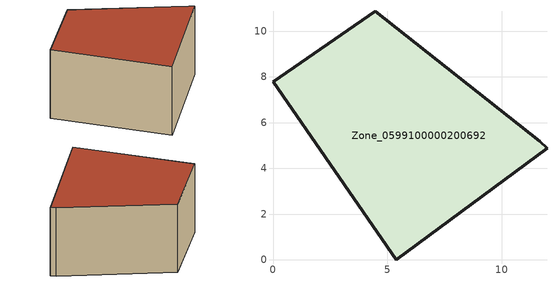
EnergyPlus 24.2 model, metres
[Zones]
Zone_0599100000200692
 floor ground (C_G): 11.67,5.18 11.99,4.89 5.4,0 0,7.78 4.47,10.87 z0
 wall outside (C_F): 11.99,4.89 11.67,5.18 4.47,10.87 0,7.78 5.4,0 11.99,4.89 z0:6.26
 roof outside (C_R): 11.67,5.18 4.47,10.87 0,7.78 5.4,0 11.99,4.89 z6.26
[BUILDING]
Pand.0599100000200692: North Axis=0; Terrain=City; Loads Convergence Tolerance Value=0.04; Temperature Convergence Tolerance Value=0.4; Solar Distribution=FullExterior; Maximum Number of Warmup Days=25; Minimum Number of Warmup Days=1
[Site:Location]
Rotterdam.The.Hague.AP_ZH_NLD Design_Conditions: Latitude=51.96; Longitude=4.45; Time Zone=1; Elevation=-4.5
[SITE:GROUNDTEMPERATURE:BUILDINGSURFACE]
18, 18, 18, 18, 18, 18, 18, 18, 18, 18, 18, 18
[MATERIAL] Thermal Absorptance=0.9; Solar Absorptance=0.7; Visible Absorptance=0.7
Name | Roughness | Thickness | Conductivity | Density | Specific Heat
G.TC.1965-1974 | MediumSmooth | 0.15 | 0.882353 | 540 | 1210
F.TC.1965-1974 | Rough | 0.3 | 0.697674 | 1920 | 840
R.TC.1965-1974 | MediumRough | 0.2 | 0.232558 | 1500 | 1000
[CONSTRUCTION]
C_G: G.TC.1965-1974
C_F: F.TC.1965-1974
C_R: R.TC.1965-1974
[ZONE]
Zone_0599100000200692: Type=1; Multiplier=1; Ceiling Height=Autocalculate; Volume=Autocalculate; Floor Area=autocalculate; Part of Total Floor Area=Yes
[ZONEINFILTRATION:DESIGNFLOWRATE]
Infil_Zone_0599100000200692: Zone or ZoneList or Space or SpaceList=Zone_0599100000200692; Schedule=AlwaysOn; Design Flow Rate Calculation Method=Flow/Area; Flow Rate per Floor Area=0.003; Constant Term Coefficient=1; Temperature Term Coefficient=0; Velocity Term Coefficient=0; Velocity Squared Term Coefficient=0
[HVACTEMPLATE:ZONE:IDEALLOADSAIRSYSTEM]
Zone_0599100000200692: Maximum Heating Supply Air Temperature=50; Minimum Cooling Supply Air Temperature=13; Maximum Heating Supply Air Humidity Ratio=0.0156; Minimum Cooling Supply Air Humidity Ratio=0.0077; Heating Limit=NoLimit; Cooling Limit=NoLimit; Dehumidification Control Type=ConstantSensibleHeatRatio; Cooling Sensible Heat Ratio=0.7; Dehumidification Setpoint=60; Humidification Control Type=None; Humidification Setpoint=30; Outdoor Air Method=None; Outdoor Air Flow Rate per Person=0.00944; Outdoor Air Flow Rate per Zone Floor Area=0; Outdoor Air Flow Rate per Zone=0; Demand Controlled Ventilation Type=None; Outdoor Air Economizer Type=NoEconomizer; Heat Recovery Type=None; Sensible Heat Recovery Effectiveness=0.7; Latent Heat Recovery Effectiveness=0.65
[ZONECONTROL:THERMOSTAT]
ThermostatControl_Zone_0599100000200692: Zone or ZoneList=Zone_0599100000200692; Control Type Schedule=DualSetpointControlType; Control 1=Thermostat_Zone_0599100000200692; Temperature Difference Between Cutout And Setpoint=0
[THERMOSTATSETPOINT:DUALSETPOINT]
Thermostat_Zone_0599100000200692: Heating Setpoint Temperature Schedule=HeatingSetpoint_Zone_0599100000200692; Cooling Setpoint Temperature Schedule=CoolingSetpoint_Zone_0599100000200692
[SCHEDULE:COMPACT]
HeatingSetpoint_Zone_0599100000200692: Through: 12/31, For: AllDays, Until: 24:00, 21
CoolingSetpoint_Zone_0599100000200692: Through: 12/31, For: AllDays, Until: 24:00, 24
DualSetpointControlType: Through: 12/31, For: AllDays, Until: 24:00, 4
AlwaysOn: Through: 12/31, For: AllDays, Until: 24:00, 1
